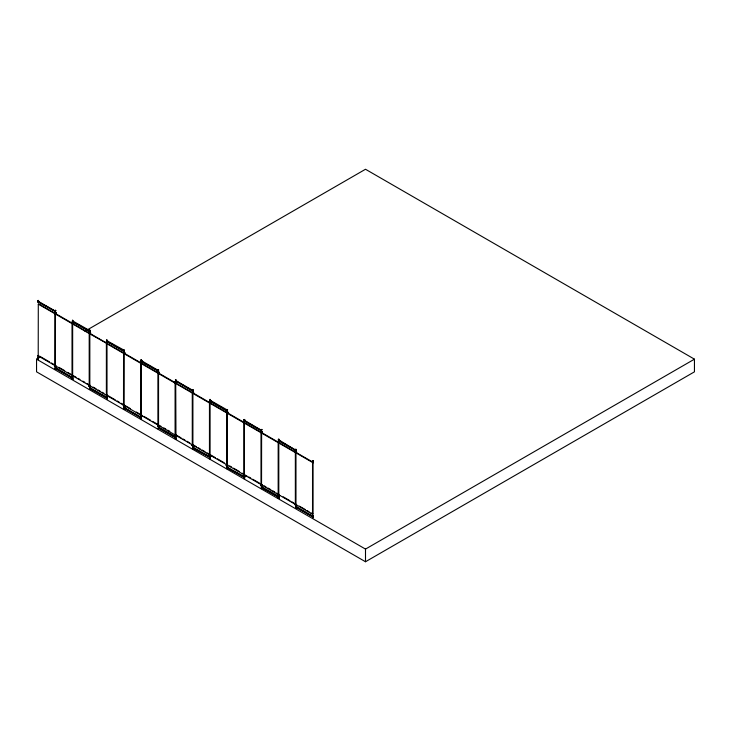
<?xml version="1.0" encoding="UTF-8"?>
<svg xmlns="http://www.w3.org/2000/svg" width="731" height="731" viewBox="0 0 731 731"><rect width="100%" height="100%" fill="white"/><g stroke="black" fill="none" stroke-linecap="round" stroke-linejoin="round"><path stroke-width="1.1" d="M38.478 302.378L38.451 301.885L55.099 311.278L38.46 301.967L38.542 301.455M38.469 357.157L38.99 356.554M38.423 356.81L38.542 357.258L38.907 356.49M55.154 311.196L55.839 310.538L55.081 310.355M54.953 366.377L55.94 365.61M56.186 367.931L55.94 368.397L56.223 367.94L72.369 377.671M72.378 322.618C71.83 322.545 74.142 320.818 73.009 321.814C73.557 320.004 72.141 322.974 73.091 321.649M73.027 376.227L72.844 376.84L72.926 376.291M88.743 330.951L89.273 330.394L89.164 331.234L72.817 321.804L89.484 331.015M89.41 331.106C90.041 330.156 89.886 329.178 89.749 333.747M89.374 330.366L89.749 330.741M90.251 333.199C90.891 331.938 89.109 334.323 90.763 333.007M106.662 343.351L107.375 343.506L90.297 333.638L89.831 333.903L89.831 385.721L89.136 386.251L89.566 385.374M90.297 385.447L89.237 385.758M89.538 385.849L89.054 385.502L89.054 386.114M106.616 396.75L107.941 396.348L106.671 397.161L90.379 388.079M89.94 388.079L90.717 388.06M106.233 341.998C107.247 341.514 105.511 342.976 106.571 342.656M106.708 342.519C108.508 339.805 107.018 342.656 107.521 341.03L124.425 350.387M107.11 341.395L123.64 351.035L107.201 341.587L107.283 341.094M106.927 396.714L106.013 397.207L106.616 397.637M106.635 397.664L106.552 396.924L106.909 397.308M123.521 351.072L123.795 350.03L124.444 350.259M124.434 352.653L124.316 353.128M130.502 408.656L124.663 405.285L123.521 406.107L123.923 405.212M140.279 362.32C141.458 361.205 141.595 362.777 140.325 362.293M141.458 361.315L141.604 361.023M124.453 407.715L141.211 417.31L140.59 416.862M140.644 417.346L141.659 416.478L141.046 417.428M158.124 370.781L158.015 370.343M141.787 360.904L158.444 370.471L157.878 370.507M158.225 425.652L158.28 425.049L157.923 425.524M175.175 437.129L158.737 427.982C159.687 427.279 158.344 428.393 158.134 428.987C158.828 429.536 158.517 427.827 158.691 427.672M158.654 427.973L158.198 428.01L159.011 427.9M174.947 381.609C174.079 383.62 176.107 380.284 175.906 381.719M192.509 389.696L193.267 389.879L192.253 390.756L175.943 380.833M176.61 381.015C176.445 380.083 175.86 381.856 176.116 381.207M175.824 436.252L176.463 435.84M192.408 390.729C192.098 389.321 192.573 390.208 193.103 390.007M193.423 392.309C192.555 392.958 193.231 393.177 193.788 392.538M193.094 444.759L191.942 445.636L192.509 444.731M192.527 445.654L193.377 444.96L196.292 446.641M193.176 447.326L192.564 448.277L193.56 447.491M209.651 457.24L192.481 447.801L193.788 447.573M209.587 402.251L210.967 400.853M209.377 402.087L209.304 401.447L210.446 401.301M209.66 401.52L209.824 401.758M210.354 401.42L210.208 400.826M209.495 456.948L192.555 447.847L193.45 447.418M209.377 457.122C208.536 457.03 210.519 455.888 209.404 456.985M210.208 456.144L210.327 455.669M226.519 410.42L227.314 409.534M226.171 410.301L226.966 410.228M227.451 412.229C227.378 413.655 228.794 410.886 227.451 413.088M227.396 412.485L227.633 412.631M227.569 412.11L228.099 412.659M226.299 465.473L226.82 465.51M227.103 465.291L226.994 464.715M228.145 467.411L227.405 467.337M244.035 477.041L244.117 476.539L227.688 467.456M245.059 421.202C245.561 419.695 244.063 422.134 244.684 420.471M244.337 476.703C244.556 476.091 244.967 476.274 244.931 475.397M244.976 420.627L261.287 430.166L261.36 429.526L260.62 430.34L261.853 429.371M261.369 430.011L261.853 429.737M261.835 432.03L262.063 432.35M261.46 484.982L260.93 485.43L261.36 484.552M261.972 487.55C263.27 486.672 260.364 487.824 262.009 487.44M262.502 487.248L262.173 486.974M278.365 441.88L278.136 441.588M295.507 450.168L278.959 440.82C279.37 439.139 279.699 441.725 279.087 440.793L295.415 450.269L295.9 449.757M278.931 440.638L279.032 441.259L278.273 441.378M277.762 496.669L278.456 495.956M278.511 496.696L279.635 495.837L278.721 495.307M279.726 495.527L279.068 496.13L279.068 495.307M279.681 495.554L279.187 495.746M294.94 449.949C296.494 449.793 295.415 449.017 296.21 449.574M295.845 449.775L295.626 449.263L296.101 449.51M296.42 452.187L296.174 451.959M295.671 505.048L296.448 504.463M313.023 516.333L296.759 506.848L295.562 507.369L296.704 506.811M313.389 461.097L312.813 461.617M312.384 516.04L312.384 516.707L312.813 515.794M312.905 516.333L312.786 516.625M55.693 310.638L55.008 310.794L55.538 310.392M56.278 368.488C55.035 368.232 54.715 371.037 56.406 368.196M72.853 320.406L72.369 320.333M72.223 378.676C73.246 377.525 72.515 380.284 72.369 378.585M89.94 388.298C90.525 389.047 88.643 389.486 90.589 387.823M106.589 340.262L107.183 340.207M106.753 398.669C106.991 396.86 107.238 400.643 106.616 398.715M141.576 418.397L141.092 418.169M157.768 370.142C159.248 369.402 157.677 371.302 157.768 370.087M158.198 370.105L158.801 370.096L158.261 369.923M158.472 424.912L158.581 428.448M159.166 428.192L158.718 428.375L158.919 427.425M175.961 379.782L175.568 380.129M175.961 438.39C175.02 438.6 175.723 437.677 175.943 437.787M210.327 399.72C209.87 401.758 210.071 395.544 210.007 403.174M226.994 409.689L227.039 409.863M244.108 419.722L244.675 419.813M244.227 419.822L244.711 419.612L244.044 419.457M244.647 477.864L244.063 478.732L244.675 478.065M261.616 429.718L261.095 429.554L261.881 429.499M261.808 487.86L278.328 496.897M278.374 439.468L279.16 439.468L278.401 439.294M278.95 497.619C278.228 497.144 279.242 498.926 278.401 497.537M296.905 507.049L296.037 508.209L295.671 507.533M296.247 507.661L296.439 507.186L295.726 507.14M38.907 302.186L39.045 301.382L38.761 301.775M72.095 377.415C72.725 376.62 72.652 378.11 72.305 376.94M124.078 405.65L123.841 405.084M192.573 390.208L176.034 380.787M226.848 409.771L210.638 400.542L210.482 401.081M226.939 465.409L226.802 464.742L226.519 465.419M262.036 432.377C262.201 432.56 262.009 431.454 262.502 432.213M296.631 451.968C295.251 454.052 296.293 451.246 296.53 452.06M56.013 313.133L56.278 313.462M72.131 322.17L72.771 321.969M106.726 342.483L106.452 341.916L106.269 342.638M124.279 352.963L123.667 353.42L140.736 363.298L141.211 363.024L124.663 353.466L124.188 353.74L124.106 407.651L124.946 408.136M124.325 407.944C123.356 409.058 125.449 407.45 124.763 407.825M142.116 415.921L141.531 416.186M158.718 372.646C158.463 374.409 159.395 371.595 159.166 373.221M175.568 434.68L175.093 434.945L158.545 425.396L158.545 373.578L175.093 383.135L175.568 382.861L159.02 373.303L159.011 372.381M192.573 445.526L192.564 444.759M226.966 465.254L226.482 464.843M228.017 467.164L227.359 468.142M244.172 476.831L243.98 476.265L243.661 477.041M261.908 487.495L261.835 487.065M312.813 460.758C313.59 461.453 311.552 461.389 312.786 461.599M39.227 301.647L37.774 302.223L38.533 302.406M56.086 313.654L55.94 313.361M55.711 365.747L54.944 365.865M55.867 368.415L55.867 368.25M72.095 377.114L71.656 377.881L72.351 377.178M72.259 378.11L72.945 378.704M73.118 376.648L72.753 377.123L73.191 376.383M107.192 342.053L107.402 341.532M106.817 398.02L107.201 398.176M124.809 353.329L124.106 353.676M140.992 362.412L141.065 361.827M140.973 360.31C141.713 361.032 142.061 360.191 140.973 359.944M140.992 416.853L140.325 417.319M142.253 416.213L141.659 416.478M176.655 380.988L176.08 381.317M159.385 427.507L175.531 436.663L174.682 437.156M175.897 438.07L175.23 437.686M176.655 436.014L175.76 436.544L176.61 436.051M209.651 456.592L210.427 456.354L209.687 456.619L193.185 447.363M210.546 455.989L210.117 456.382L210.775 455.605L210.482 456.418L210.884 456.144M244.163 421.412L244.675 421.065L261.004 430.431L244.629 420.928L244.172 421.348M244.474 477.727L244.008 477.316L244.218 477.736M278.283 497.208L278.986 497.564M294.885 449.976L295.827 449.556M295.562 505.158C295.324 504.765 295.37 504.774 296.338 504.417M296.101 507.753L296.247 507.314L312.63 516.762M312.749 461.69L312.767 460.895L313.051 461.298M312.777 516.031C311.497 516.981 314.348 515.492 312.767 515.766M55.392 310.794L54.697 310.629M55.711 310.355L54.944 310.839M55.757 313.672C55.2 313.078 56.351 313.626 55.081 313.937M55.318 365.902L55.209 365.537M54.386 366.149L54.98 365.719M72.817 378.302C71.391 378.174 73.529 378.238 72.223 378.704M89.328 330.494L88.871 331.097M89.675 330.531L89.283 330.732M107.375 341.898L106.616 341.715M124.809 353.384L125.028 352.634L124.352 353.082M123.996 405.303C124.115 406.116 123.219 404.965 124.425 405.422M142.298 361.151C141.768 362.064 140.836 361.068 141.988 361.635M140.864 417.922L141.494 418.251M141.604 416.588L140.845 416.761L141.284 416.981M140.973 416.588L142.298 416.186M158.124 425.058L158.91 425.076M159.102 427.745L158.289 428.156M175.961 381.756L175.23 381.893L175.33 381.39M174.636 437.184L175.266 436.599M175.961 438.024L175.458 437.741M175.915 436.389L175.175 436.617L175.906 436.754M193.057 448.231L192.509 447.948M210.208 458.163L209.559 458.045L210.272 458.428L209.834 458.967L210.446 458.045L209.651 457.478M209.706 457.624L210.281 457.926M227.039 409.57L227.624 409.716L226.747 409.963M244.629 477.818L244.273 477.37M261.451 429.746L261.543 432.926M261.753 432.323L262.237 432.67M261.223 484.817L261.278 484.434M261.113 484.708L278.173 494.458L279.032 494.32M278.602 497.199L278.895 497.546M278.529 496.221L262.155 487.065M296.082 452.471L312.996 462.202L312.996 514.021L312.53 514.295L295.717 504.39M55.693 368.534L55.044 368.461L55.73 368.415M90.763 388.033L90.224 388.6L89.575 388.124M71.985 377.552L55.583 368.461L72.058 377.973M175.056 437.467L158.289 427.799M209.706 457.825L210.3 457.624L209.633 458.045M261.744 487.504L278.072 496.916M312.457 516.662L296.11 507.223M107.201 396.284L107.201 396.622M123.512 405.787L123.557 353.384L107.009 343.826L107.009 395.635L123.557 405.193L124.032 404.919L121.108 403.238M141.896 361.151L141.549 361.891M278.721 440.272L279.681 440.528L278.986 441.232M295.315 504.929L295.817 504.107M124.974 407.77L124.581 408.437L124.809 407.606M210.583 400.606L210.866 400.625M244.364 420.435C245.196 422.107 245.022 420.051 245.059 420.627M54.386 311.123L54.697 310.574M55.72 313.754L56.25 313.069M55.867 313.736L55.903 313.243M56.406 313.17L56.086 313.709M72.223 322.179L71.656 322.846L71.876 322.106M88.789 385.959L89.054 385.502M107.941 341.313L106.927 341.094M106.233 397.691L106.635 396.942M123.63 350.734L123.192 350.99L123.411 350.25M123.74 405.522L123.411 406.007M140.279 417.346L140.59 416.807M159.431 427.736L158.472 427.489M209.039 401.959L210.007 402.214M209.495 401.483L209.121 402.132M210.482 400.88L210.482 401.392L211.012 400.826M226.171 465.327L226.482 464.788M226.921 464.596L226.217 465.3M227.46 468.087C227.021 467.758 226.994 469.339 227.798 467.118M243.661 476.977L243.889 476.292L243.798 476.749M262.548 432.185L261.095 432.77L261.972 432.524M260.528 485.165L260.848 484.626M260.656 484.881L260.656 485.311M277.707 441.661L278.027 441.122M277.707 496.696L278.52 496.285L278.027 496.203M89.995 387.96L106.452 397.801M123.512 350.752L123.411 350.304M295.287 504.92L295.507 504.454M55.675 368.826L55.218 368.287M90.096 388.645L89.611 388.161M141.421 359.944L140.845 360.127L141.622 360.072M192.317 390.235L192.545 389.833M244.026 477.014L226.848 467.593L227.661 467.639M244.044 423.03L244.081 419.594M279.004 439.514L278.273 439.468L278.986 439.322M141.028 361.58L141.604 361.918L141.924 361.187M295.287 449.894L279.598 440.354M38.533 357.276L37.774 357.258L38.478 357.413M107.119 396.787L107.567 396.101M157.85 370.781L141.732 361.735M124.243 408.273L124.188 408.62M244.117 476.703L244.547 476.137M38.606 357.24L39.136 356.984M89.977 388.417L89.995 388.764M124.471 408.154L140.928 417.529M175.138 381.646L175.422 382.112L174.947 381.664M210.418 401.383L209.742 401.255M227.88 412.832L227.405 412.659L228.045 412.257M38.551 300.669L37.902 300.797M38.35 359.049C38.076 360.739 38.195 358.071 38.103 358.711M175.97 380.038L175.65 383.336M210.336 458.099L209.961 458.246M244.657 419.64L244.044 419.813M244.099 477.727C244.318 479.052 243.185 473.313 244.675 474.848M72.003 322.49L72.122 322.362M89.255 385.794L90.196 385.401L89.529 385.493M157.896 425.497L157.905 425.89M38.533 300.797L37.774 300.615L38.533 300.441M37.838 300.615L38.085 300.432M55.127 311.991L55.839 312.146L55.081 311.963M55.017 313.754L55.73 313.453M38.478 355.805L37.774 355.65L38.213 355.43M72.835 323.824L72.131 323.669L73.018 323.669M89.374 331.984L90.068 331.801M90.178 333.51L89.31 333.592L106.616 343.323M73.018 375.487L72.305 375.633M72.305 378.338L72.524 378.503M106.927 340.07C106.644 340.198 107.631 340.628 106.616 340.107M106.662 341.743L106.543 342.163M123.841 351.666L124.425 351.995L124.106 351.602M106.552 395.325L107.192 395.471M140.919 363.344L141.604 363.161M123.841 406.692L124.425 407.03M158.728 371.503L158.207 371.503M158.782 373.44L158.207 373.112M141.028 415.007L141.604 415.336M175.961 380.147L175.385 379.809M175.385 383.327L175.961 383.364M158.024 426.685L158.91 426.685L158.207 426.529M192.509 391.67L193.203 391.487M193.139 391.67L192.509 391.304M192.509 392.912L193.094 393.251M175.961 434.817L175.202 434.991L192.271 444.868L192.746 444.594M209.559 403.019L210.446 403.019L209.742 403.165M192.966 447.948C192.299 448.368 193.423 449.081 192.509 448.304M227.451 411.48L226.738 411.325L227.496 411.507M209.742 456.281L209.687 456.674M244.328 419.466L244.574 419.795M244.583 421.047L244.364 421.458M244.629 423.002L244.099 423.002M227.56 466.36L226.738 466.36L227.496 466.177M261.981 484.58L261.543 484.836L261.616 433.09L262.091 432.816L278.639 442.374L278.173 442.639L261.616 433.09M261.735 487.476L261.296 488.308L261.853 487.623M279.16 494.503L278.401 494.686M295.589 505.843C296.64 506.912 295.461 505.139 295.9 506.245M296.146 507.78L295.452 507.634L295.9 507.378M295.525 507.634L296.311 507.488M296.137 507.396L295.598 507.415M140.745 362.119L141.202 362.147M141.586 416.03L142.161 416.103L141.704 415.966M141.375 418.571C140.864 418.964 141.841 419.42 140.982 418.47M227.46 467.922L226.912 467.602L243.752 477.124M278.968 497.802L278.511 497.838L278.721 494.339M124.626 408.035L124.992 408.163M157.951 425.488L157.768 425.835M243.843 476.694L244.172 476.511M278.273 496.45L278.027 496.87M54.514 311.26L54.916 310.556M73.274 321.969L72.57 321.256M54.852 366.386L55.154 365.911M107.631 396.887L107.813 396.202M175.285 382.331L175.422 381.655M193.523 393.004L192.829 392.291L192.746 389.714M191.86 445.462L192.354 445.444M226.263 409.99L226.912 409.963M209.304 456.537L210.007 457.24M243.661 421.284L243.478 421.97M243.478 421.54L243.999 421.549M245.031 475.525L244.583 476.073L245.059 476.173M277.762 441.634L278.246 441.606M312.429 516.753L312.667 515.995M106.571 397.235L107.192 397.079M226.683 410.548L210.51 401.328M38.551 301.492L55.145 310.967M210.345 455.705L210.967 455.879M89.575 330.503L73.411 321.357M123.968 408.273C124.16 407.377 123.786 410.475 124.425 408.638M106.726 340.171L106.927 343.671M209.861 457.898L210.181 457.871M38.012 358.428L38.551 358.811M295.626 507.515L296.238 507.588M38.295 304.151L38.761 303.877L55.318 313.435L54.843 313.709L38.295 304.151L38.213 357.413M55.474 314.065L55.94 313.8L72.497 323.349L72.022 323.623L55.474 314.065L55.346 368.981L55.839 368.78M72.652 323.988L73.118 323.714L89.675 333.272L89.2 333.546L72.652 323.988L72.652 375.798L89.2 385.356L89.675 385.082M38.761 355.695L38.295 355.97L54.843 365.518L55.318 365.253M84.951 331.225L365.5 169.254L694.45 359.168L694.45 371.832L365.5 561.746L36.55 371.832L36.55 359.168L40.497 356.892M107.009 343.826L107.475 343.552L124.032 353.11L123.557 353.384M72.652 375.798L73.118 375.533M141.366 363.663L141.841 363.389L158.389 372.947L157.914 373.212L141.366 363.663L141.284 418.534M89.831 385.721L106.379 395.279L106.854 395.005M107.009 395.635L107.475 395.361M158.545 373.578L159.166 373.166M175.723 383.492L176.198 383.227L192.746 392.775L192.271 393.05L175.723 383.492L175.961 435.173M124.188 405.559L140.736 415.117L141.211 414.842M141.841 415.199L141.366 415.473L157.914 425.031L158.389 424.757L152.551 421.385M192.902 393.415L193.377 393.141L209.925 402.699L209.459 402.973L192.902 393.415L192.902 445.225L209.459 454.783L209.925 454.508M160.966 426.246L158.435 425.378M210.08 403.329L210.555 403.064L227.103 412.613L226.637 412.887L210.08 403.329L210.08 458.209M242.336 473.222L244.282 474.346L243.816 474.62L227.259 465.062L227.259 413.253L227.734 412.978L243.313 421.97M227.259 413.253L243.816 422.81L244.282 422.536M244.437 423.167L244.912 422.893L261.46 432.45L260.994 432.725L244.437 423.167L244.437 474.986L260.994 484.543L261.46 484.269M210.08 455.148L226.637 464.706L227.103 464.432M227.259 465.062L227.734 464.797M278.794 443.004L279.269 442.73L295.817 452.288L295.351 452.562L278.794 443.004L278.794 494.823L295.351 504.372L295.351 452.562M244.437 474.986L246.859 475.835M261.616 484.9L262.091 484.626M295.973 504.737L295.973 452.918L296.448 452.653L295.9 452.818L312.53 462.476L312.996 462.202M278.794 494.823L279.269 494.549M36.55 359.168L365.5 549.091L694.45 359.168M141.704 361.406L140.973 361.553M55.538 368.598L55.3 368.588M158.051 370.096L158.408 370.471M312.767 461.151L313.389 460.731M107.064 398.724L106.488 398.541L107.174 398.395M278.831 439.623L278.721 439.669M226.82 465.035L227.496 464.925M37.911 358.638L38.515 358.446M89.456 388.399L106.351 397.728M141.586 417.949L141.083 418.488M192.527 447.902L193.158 447.756M226.884 467.739L227.478 467.548M244.657 477.462L244.063 477.663L244.803 477.882M72.57 375.323L72.424 378.85M226.921 413.088L227.597 412.777M89.438 330.193L90.068 330.193M89.749 331.764L89.31 331.984L90.068 332.157M55.081 366.989L55.711 366.989M55.711 367.355L55.081 367.355M141.604 363.526L140.973 363.526M158.207 369.895L158.472 373.422M158.152 371.476L158.782 371.476M107.247 395.498L106.616 395.498M106.616 398.358L107.073 398.395M175.385 383.026L176.016 383.181M140.973 414.98L141.604 414.98M210.272 401.557L209.742 401.557M227.496 413.116L226.866 413.116M175.385 434.844L175.906 434.844M175.906 435.146L175.385 435.146M192.509 446.339L193.267 446.522L192.509 446.705M261.853 431.345L261.223 431.345M210.007 454.618L209.559 454.828L210.318 455.011M278.401 440.903L279.041 441.085M313.389 462.705L312.63 462.522L313.389 462.339M261.223 486.014L261.981 486.188L261.223 486.371M261.223 487.623L261.789 487.623L261.369 487.303M278.401 494.32L276.693 493.06M278.401 495.929L279.032 495.929M312.767 517.374L313.517 517.557L312.767 517.731M261.616 487.961L261.543 485.384L260.702 484.909M72.57 376.291L73.411 376.776L72.798 376.73M210.318 401.109L226.592 410.584L226.217 410.274M175.696 438.408L175.65 434.835M295.936 507.798L295.9 505.222L295.059 504.746M123.63 405.257L123.411 405.943M55.346 310.337L55.392 313.91M124.06 350.012L124.106 353.585M72.945 320.452L72.524 320.251L72.57 323.833M106.817 398.697L106.927 395.16M278.849 439.285L278.721 442.849M192.783 448.295L192.829 444.75M124.681 407.578L124.288 408.108M38.387 300.441L38.213 302.387M89.484 388.773L89.749 385.246M261.853 430.979L261.278 431.317M278.401 442.867L279.16 442.684L278.456 442.84M124.425 406.664L123.841 407.003M296.21 450.817L295.452 451L296.274 451M38.213 301.419L39.054 301.903M54.56 310.858L55.392 311.342M88.917 330.695L89.749 331.18M123.274 350.533L124.106 351.008M141.284 360.931L142.125 361.416M157.631 370.37L158.472 370.845M175.65 380.769L176.482 381.253M191.988 390.199L192.829 390.683M210.007 400.606L210.839 401.081M226.345 410.036L227.186 410.52M260.702 429.874L261.543 430.358M295.059 449.711L295.9 450.195M141.531 361.397L157.905 370.864M55.392 312.95L56.232 313.435M71.739 322.38L72.57 322.864M89.749 332.788L90.589 333.263M106.096 342.218L106.927 342.702M124.106 352.616L124.946 353.1M140.453 362.055L141.284 362.539M158.472 372.454L159.303 372.938M174.81 381.893L175.65 382.377M227.186 412.129L228.017 412.613M261.543 431.966L262.374 432.45M277.881 441.405L278.721 441.88M295.9 451.804L296.731 452.288M312.238 461.234L313.078 461.718M39.739 356.253L49.47 361.872M51.426 363.005L54.341 364.687M58.864 367.3L64.703 370.672M67.627 372.353L71.519 374.61M74.096 376.09L76.042 377.214M77.989 378.338L79.935 379.462M82.859 381.153L84.805 382.276M86.751 383.4L88.698 384.524M93.221 387.138L96.145 388.819M98.091 389.943L100.037 391.067M101.984 392.191L103.93 393.315M108.453 395.928L115.27 399.866M117.216 400.99L119.162 402.114M136.341 412.028L139.265 413.719M143.788 416.323L150.604 420.261M163.881 427.927L165.827 429.051M167.783 430.175L169.729 431.308M176.198 435.036L181.06 437.851M183.015 438.975L184.961 440.099M186.908 441.222L189.822 442.904M198.238 447.765L200.193 448.889M202.14 450.013L205.055 451.703M207.001 452.827L208.956 453.951M210.555 454.874L215.417 457.688M217.372 458.812L224.179 462.741M229.68 465.921L231.626 467.045M233.573 468.169L239.412 471.541M248.805 476.959L250.751 478.083M252.698 479.207L259.514 483.145M264.037 485.75L265.983 486.873M267.93 487.997L270.854 489.688M272.8 490.812L274.746 491.936M283.162 496.797L289.979 500.735M291.925 501.859L293.871 502.983M299.372 506.154L305.211 509.525M307.157 510.649L309.103 511.773M311.05 512.897L312.996 514.021M55.474 365.884L72.022 375.442L72.022 323.623M38.213 356.454L39.054 356.938M54.56 365.893L55.392 366.368M88.917 385.721L89.749 386.206M106.927 396.129L107.768 396.604M123.274 405.559L124.106 406.043M141.284 415.957L142.125 416.442M157.631 425.396L158.472 425.881M191.988 445.234L192.829 445.718M210.007 455.632L210.839 456.117M226.345 465.071L227.186 465.556L227.186 468.123M244.364 475.47L245.196 475.954M55.392 367.976L56.232 368.461M71.739 377.415L72.57 377.9M89.749 387.814L90.589 388.298M106.096 397.253L106.927 397.737M140.453 417.09L141.284 417.565M192.829 447.326L193.66 447.801M227.186 467.164L228.017 467.639M243.524 476.594L244.364 477.078M261.543 486.992L262.374 487.476M277.881 496.431L278.721 496.916M295.9 506.83L296.731 507.314M312.238 516.269L313.078 516.753M124.352 408.19L140.644 417.565M89.547 330.494L90.041 330.348M192.226 390.665L175.86 381.153M141.549 363.188L141.284 359.963M365.5 549.091L365.5 561.746M313.078 460.758L313.078 462.686M313.078 515.784L313.078 517.712M312.53 462.476L312.53 514.295M295.9 449.227L295.9 452.763M278.173 442.639L278.173 494.458M260.994 432.725L260.994 484.543M243.816 422.81L243.816 474.62M227.186 409.552L227.186 413.097M226.637 412.887L226.637 464.706M209.459 402.973L209.459 454.783M192.271 393.05L192.271 444.868M175.093 383.135L175.093 434.945M157.914 373.212L157.914 425.031M140.736 363.298L140.736 415.117M106.379 343.46L106.379 395.279M89.2 333.546L89.2 385.356M54.843 313.709L54.843 365.518M72.241 379.398L72.917 379.453L72.241 379.398M89.42 389.321L90.096 389.367L89.42 389.321M175.312 438.911L175.997 438.965L175.312 438.911M192.491 448.825L193.176 448.88L192.491 448.825M226.848 468.662L227.533 468.717L226.884 468.617M261.205 488.5L261.89 488.555L261.205 488.5M278.383 498.414L279.068 498.469L278.383 498.414M295.562 508.337L296.247 508.392L295.562 508.337M89.484 386.854L90.196 387.01L89.438 386.827"/></g></svg>
